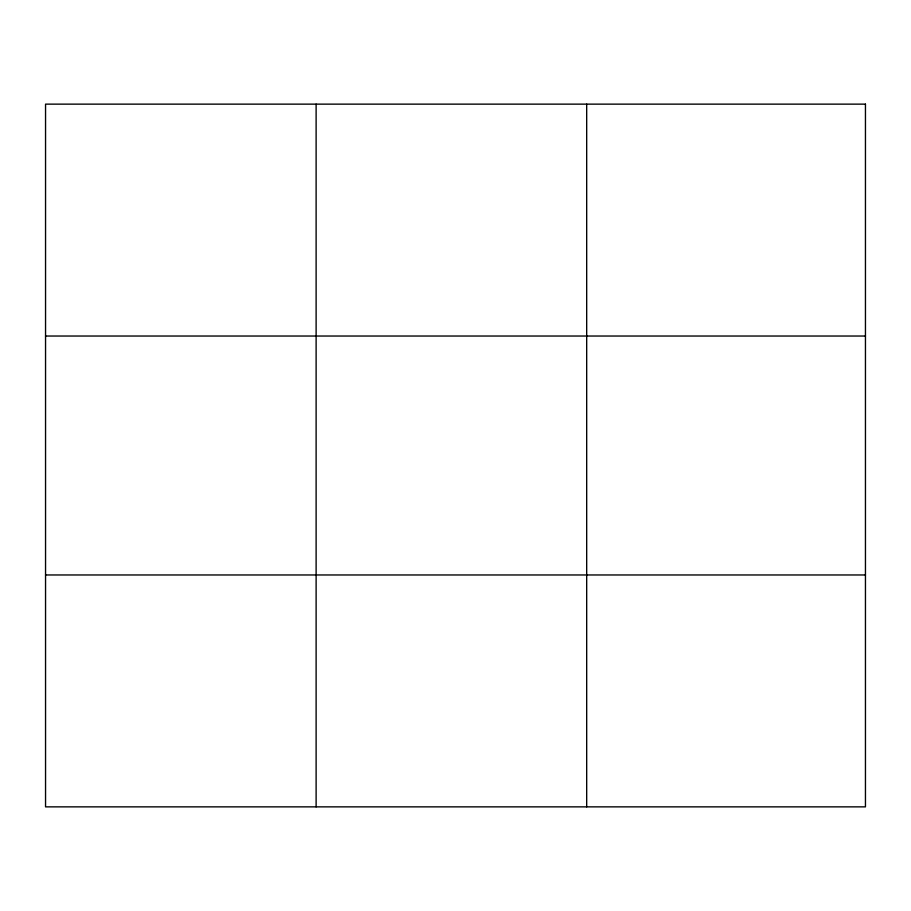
<?xml version="1.0" encoding="UTF-8"?>
<svg xmlns="http://www.w3.org/2000/svg" width="911" height="911" viewBox="0 0 911 911"><rect width="100%" height="100%" fill="white"/><g stroke="black" fill="none" stroke-linecap="round" stroke-linejoin="round"><path stroke-width="1.37" d="M316.117 104.139L316.117 806.861M586.684 104.139L586.684 806.861M45.55 336.034L865.45 336.034M45.55 574.966L865.45 574.966M865.45 104.139L865.45 806.861L45.55 806.861L45.55 104.139L865.45 104.139"/></g></svg>
